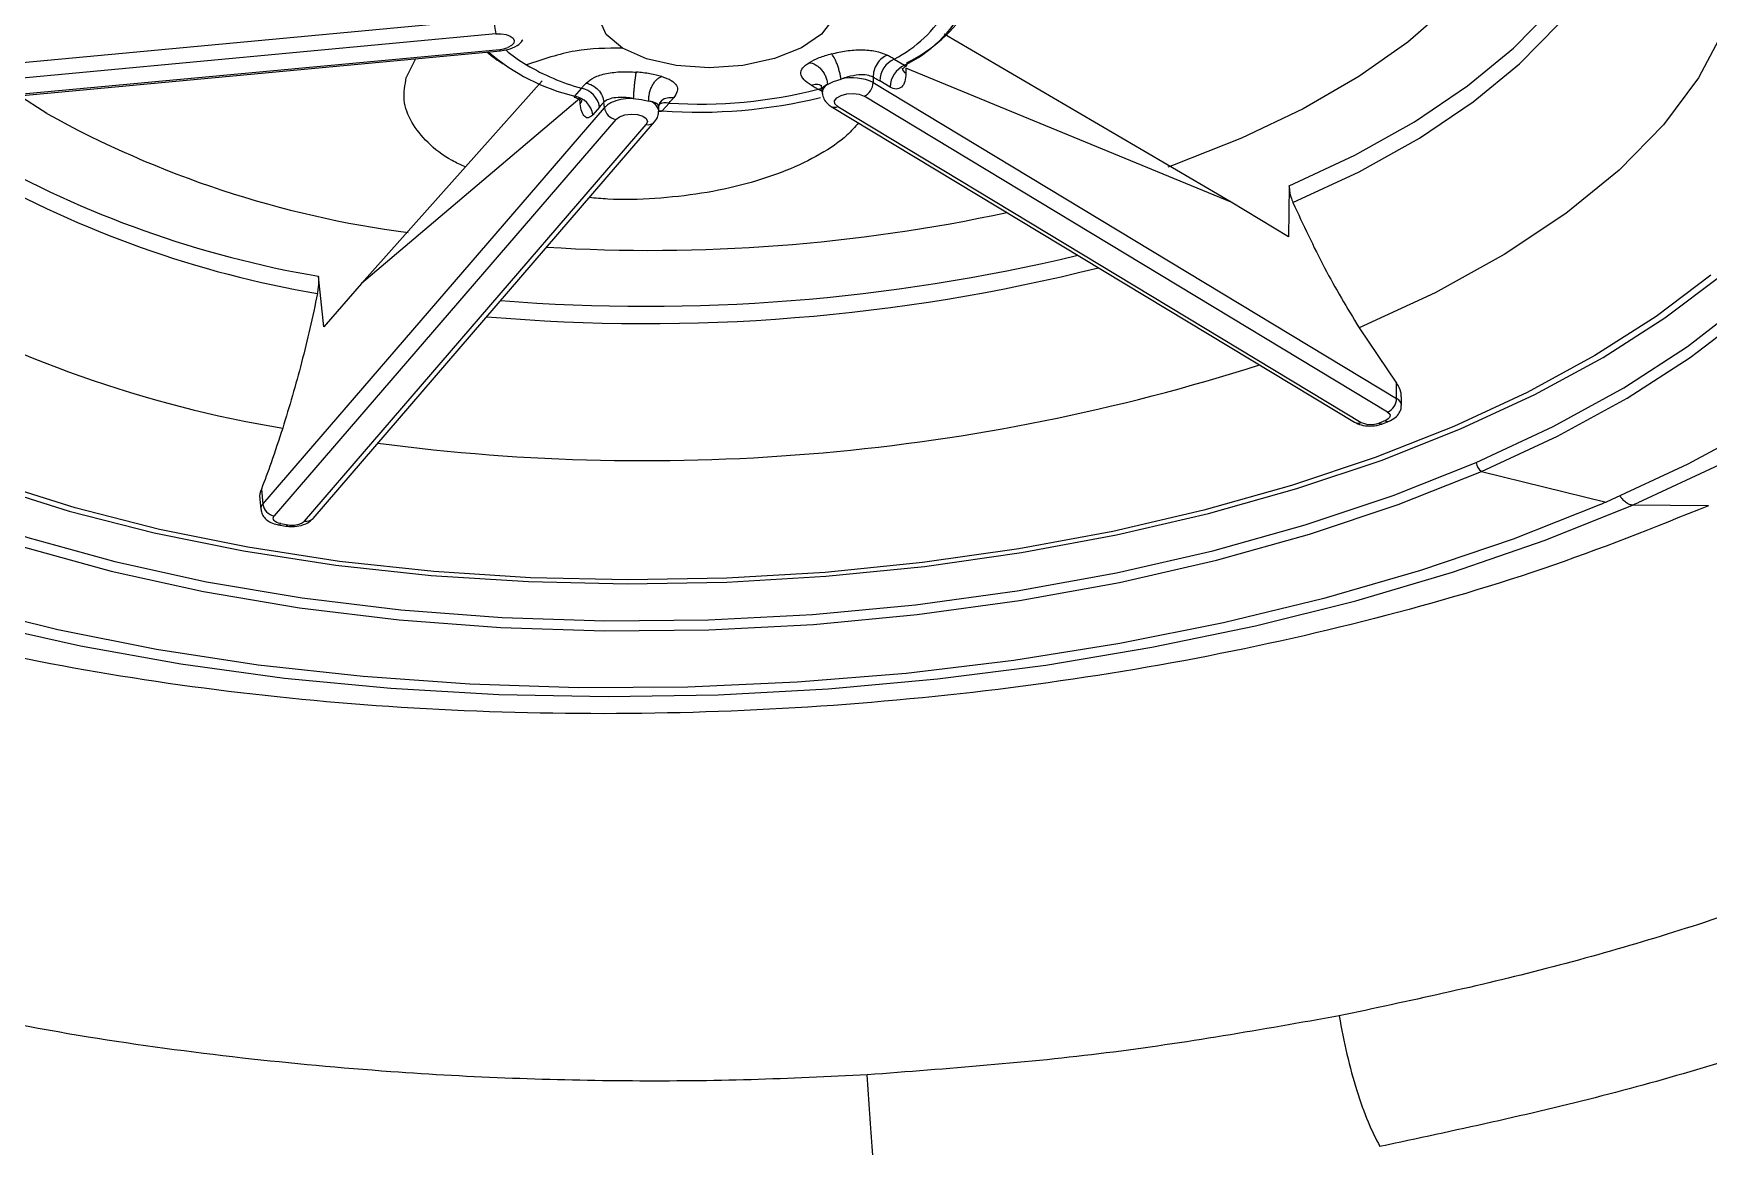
# Model space of a CAD drawing. Extents: x 400 to 501, y 484 to 634.
# Drawn here: x 445.552 to 448.324, y 582.327 to 584.168 of the extents above; entities that cross this region are included whole.
import ezdxf

# ---------------------------------------------------------------- set-up
doc = ezdxf.new("R2010")
doc.units = 0
doc.header["$MEASUREMENT"] = 0
doc.layers.add('DIM', color=3, linetype='Continuous')
doc.layers.add('GEOMETRY', color=3, linetype='Continuous', lineweight=25)

# ---------------------------------------------------------------- blocks, each defined once
blk = doc.blocks.new('2026 GRANDEE')
at = {"layer": 'GEOMETRY', "color": 4}
for p, q in [((-5.5429, -12.7804), (-4.1112, -12.6469)), ((-4.108, -12.6726), (-5.5398, -12.8061)), ((-2.891, -12.9513), (-3.3659, -12.673)), ((-5.5332, -12.8318), (-4.1015, -12.6983)), ((-5.5322, -12.8341), (-4.1004, -12.7006)), ((-2.891, -12.9513), (-3.4292, -12.7292)), ((-3.553, -12.7926), (-2.6867, -13.3152))]:
    blk.add_line(p, q, dxfattribs=at)
at = {"layer": 'GEOMETRY'}
for p, q in [((-4.2408, -12.7137), (-4.2562, -12.7445)), ((-3.4486, -12.7143), (-3.4316, -12.7246)), ((-4.0311, -12.7502), (-4.3305, -13.0855)), ((-3.5592, -12.7563), (-3.5492, -12.7514)), ((-3.5492, -12.7514), (-3.5367, -12.7474)), ((-3.4836, -12.7441), (-3.4836, -12.7532)), ((-3.4555, -12.7607), (-3.4726, -12.7504)), ((-3.4292, -12.7292), (-3.4293, -12.7378)), ((-4.8511, -12.8044), (-4.8992, -12.7733)), ((-3.9693, -12.7795), (-4.3305, -13.0855)), ((-3.9665, -12.7626), (-3.9776, -12.7755)), ((-3.9684, -12.7881), (-3.9693, -12.7795)), ((-3.8806, -12.7794), (-3.8667, -12.781)), ((-3.5682, -12.7681), (-3.5747, -12.7641)), ((-3.5689, -12.7608), (-3.5679, -12.7708)), ((-3.9364, -12.7937), (-3.9475, -12.8066)), ((-3.9283, -12.7947), (-3.9292, -12.7856)), ((-3.8667, -12.781), (-3.8547, -12.7838)), ((-3.8385, -12.7921), (-3.8363, -12.7856)), ((-3.8383, -12.8005), (-3.8382, -12.7907)), ((-3.8326, -12.8001), (-3.8214, -12.7872)), ((-2.7949, -12.9245), (-2.7959, -13.0086)), ((-2.7949, -12.9245), (-2.7949, -12.9239)), ((-2.7959, -13.0086), (-2.891, -12.9513)), ((-4.4015, -13.0737), (-4.4014, -13.0743)), ((-4.3925, -13.1575), (-4.4014, -13.0743)), ((-4.3305, -13.0855), (-4.3925, -13.1575))]:
    blk.add_line(p, q, dxfattribs=at)
at = {"layer": 'GEOMETRY', "ltscale": 16}
for p, q in [((-2.6322, -13.2984), (-3.4986, -12.7758)), ((-3.4836, -12.7532), (-2.6172, -13.2759)), ((-4.4937, -13.4508), (-3.9283, -12.7947)), ((-3.5421, -12.793), (-2.6757, -13.3156)), ((-3.9095, -12.8141), (-4.4748, -13.4703)), ((-4.4248, -13.4787), (-3.8594, -12.8226)), ((-4.4106, -13.4743), (-3.8453, -12.8181)), ((-2.6794, -13.1588), (-2.6172, -13.2507)), ((-2.6172, -13.2759), (-2.6172, -13.2507)), ((-2.6091, -13.2873), (-2.6089, -13.273)), ((-2.6404, -13.3177), (-2.6297, -13.3135)), ((-2.4764, -13.3966), (-2.2706, -13.4473)), ((-4.4986, -13.4426), (-4.4968, -13.4595)), ((-4.4961, -13.4259), (-4.4937, -13.4508)), ((-2.1009, -13.4534), (-2.2265, -13.4522)), ((-4.4682, -13.485), (-4.4558, -13.4871))]:
    blk.add_line(p, q, dxfattribs=at)
at = {"layer": 'GEOMETRY', "color": 4, "flags": 128}
for points in [[(-2.2176, -13.4483), (-2.0822, -13.3851)], [(-2.0973, -13.072), (-2.1876, -13.1402), (-2.289, -13.205), (-2.401, -13.2658), (-2.5225, -13.3222), (-2.6529, -13.3737), (-2.7911, -13.4201), (-2.9361, -13.4609), (-3.087, -13.4959), (-3.2425, -13.5248), (-3.4016, -13.5474), (-3.5632, -13.5636), (-3.726, -13.5732), (-3.889, -13.5762), (-4.0509, -13.5725), (-4.2105, -13.5622), (-4.3668, -13.5454), (-4.5186, -13.5221), (-4.6647, -13.4925), (-4.8042, -13.4569), (-4.936, -13.4155), (-5.0592, -13.3686), (-5.173, -13.3165), (-5.2763, -13.2597)], [(-2.4613, -12.5477), (-2.4729, -12.5631), (-2.5296, -12.626), (-2.5988, -12.6862), (-2.6799, -12.7433), (-2.772, -12.7965), (-2.8741, -12.8453), (-2.9853, -12.8893), (-2.996, -12.8931)], [(-3.5844, -12.5721), (-3.5575, -12.5947), (-3.5456, -12.6204), (-3.5494, -12.6473), (-3.5689, -12.6731), (-3.6023, -12.6958), (-3.647, -12.7135), (-3.6993, -12.7247), (-3.7551, -12.7286), (-3.8097, -12.7249), (-3.8589, -12.7138), (-3.8985, -12.6963)], [(-4.108, -12.6726), (-4.0992, -12.6724), (-4.0909, -12.6737), (-4.0841, -12.6762), (-4.0795, -12.6796), (-4.0776, -12.6837), (-4.0785, -12.688), (-4.0823, -12.692), (-4.0884, -12.6953)], [(-5.2908, -13.2632), (-5.1864, -13.3206), (-5.0717, -13.3732), (-4.9473, -13.4205), (-4.8142, -13.4623), (-4.6734, -13.4982), (-4.5259, -13.5281), (-4.3728, -13.5516), (-4.215, -13.5686), (-4.0539, -13.579), (-3.8905, -13.5827), (-3.726, -13.5797), (-3.5616, -13.57), (-3.3986, -13.5537), (-3.2379, -13.5308), (-3.0809, -13.5016), (-2.9287, -13.4663), (-2.7823, -13.4251), (-2.6428, -13.3783), (-2.5112, -13.3263), (-2.3885, -13.2694), (-2.2755, -13.2081), (-2.1731, -13.1427), (-2.082, -13.0738)], [(-5.4222, -13.4925), (-5.3905, -13.5062), (-5.2542, -13.5595), (-5.1091, -13.6072), (-4.956, -13.6492), (-4.7957, -13.6853), (-4.6293, -13.7151), (-4.4578, -13.7385), (-4.282, -13.7554), (-4.1031, -13.7657), (-3.922, -13.7692), (-3.7399, -13.7661), (-3.5578, -13.7563), (-3.3768, -13.7399), (-3.1979, -13.717), (-3.0223, -13.6876), (-2.8508, -13.652), (-2.6845, -13.6105), (-2.5244, -13.5631), (-2.3715, -13.5102), (-2.2265, -13.4522)]]:
    blk.add_lwpolyline(points, dxfattribs=at)
at = {"layer": 'GEOMETRY', "ltscale": 16, "flags": 128}
for points in [[(-2.4854, -13.3818), (-2.3582, -13.3224), (-2.2413, -13.2583), (-2.1358, -13.1899), (-2.0424, -13.1178), (-1.9618, -13.0426), (-1.8946, -12.9647), (-1.8413, -12.8848), (-1.8024, -12.8034), (-1.7781, -12.7213), (-1.7685, -12.639), (-1.7739, -12.5571), (-1.7941, -12.4763), (-1.829, -12.3971), (-1.8783, -12.3202), (-1.9417, -12.2461), (-2.0186, -12.1754), (-2.1085, -12.1087), (-2.2108, -12.0464)], [(-2.4764, -13.3966), (-2.3511, -13.3382), (-2.2358, -13.2753), (-2.1314, -13.2083), (-2.0385, -13.1377), (-1.9579, -13.064), (-1.8901, -12.9877), (-1.8356, -12.9093), (-1.7949, -12.8296), (-1.7681, -12.7489), (-1.7568, -12.6829)], [(-1.5748, -12.9545), (-1.6217, -13.0119), (-1.7005, -13.0929), (-1.7919, -13.1712), (-1.8953, -13.2462), (-2.01, -13.3175), (-2.1353, -13.3846), (-2.2705, -13.4473)], [(-2.2797, -13.4512), (-2.4245, -13.5085), (-2.5774, -13.5605), (-2.7374, -13.6069), (-2.9036, -13.6474), (-3.075, -13.6816), (-3.2505, -13.7095), (-3.4289, -13.7309), (-3.6093, -13.7456), (-3.7905, -13.7535), (-3.9714, -13.7545), (-4.1509, -13.7488), (-4.3278, -13.7362), (-4.5012, -13.717), (-4.6699, -13.6911), (-4.8329, -13.6588), (-4.9891, -13.6202)], [(-2.6322, -13.2984), (-2.6301, -13.3), (-2.6287, -13.3018), (-2.6281, -13.3037), (-2.6282, -13.3056), (-2.6292, -13.3075), (-2.6309, -13.3094), (-2.6333, -13.311), (-2.6362, -13.3124)], [(-5.2589, -13.3509), (-5.1439, -13.4081), (-5.0182, -13.4599), (-4.8827, -13.5059), (-4.7386, -13.5458), (-4.5868, -13.5792), (-4.4286, -13.6058), (-4.2651, -13.6256), (-4.0977, -13.6383), (-3.9275, -13.6438), (-3.7558, -13.6421), (-3.584, -13.6332), (-3.4134, -13.6172), (-3.2453, -13.5941), (-3.081, -13.5643), (-2.9216, -13.5278), (-2.7684, -13.485), (-2.6227, -13.4362), (-2.4854, -13.3818)], [(-5.2688, -13.3654), (-5.153, -13.423), (-5.0264, -13.4752), (-4.8901, -13.5215), (-4.7449, -13.5617), (-4.5921, -13.5953), (-4.4328, -13.6221), (-4.2683, -13.642), (-4.0996, -13.6548), (-3.9283, -13.6603), (-3.7555, -13.6586), (-3.5825, -13.6497), (-3.4107, -13.6335), (-3.2415, -13.6103), (-3.076, -13.5803), (-2.9155, -13.5436), (-2.7613, -13.5005), (-2.6146, -13.4513), (-2.4764, -13.3966)], [(-4.464, -13.4829), (-4.4675, -13.4821), (-4.4706, -13.4809), (-4.4732, -13.4795), (-4.475, -13.4778), (-4.4762, -13.476), (-4.4765, -13.4741), (-4.4761, -13.4721), (-4.4748, -13.4703)]]:
    blk.add_lwpolyline(points, dxfattribs=at)
at = {"layer": 'GEOMETRY', "flags": 128}
for points in [[(-2.7888, -12.9518), (-2.679, -12.9006), (-2.5793, -12.845), (-2.4906, -12.7853), (-2.4137, -12.7222), (-2.3494, -12.6563), (-2.2982, -12.5881), (-2.2657, -12.5295)], [(-2.0391, -12.5084), (-2.0487, -12.5849), (-2.0749, -12.6656), (-2.1173, -12.7452), (-2.1755, -12.8229), (-2.249, -12.8981), (-2.3371, -12.9699), (-2.4389, -13.0378), (-2.5534, -13.1009), (-2.6794, -13.1588)], [(-3.8985, -12.6963), (-3.9253, -12.6737), (-3.9373, -12.6479), (-3.9334, -12.6211), (-3.914, -12.5952), (-3.8806, -12.5726), (-3.8359, -12.5549), (-3.7835, -12.5436), (-3.7278, -12.5397), (-3.6731, -12.5435), (-3.624, -12.5546), (-3.5844, -12.5721)], [(-2.7949, -12.9239), (-2.6862, -12.8731), (-2.5875, -12.8179), (-2.4997, -12.7588), (-2.4236, -12.6963), (-2.3598, -12.6309), (-2.3091, -12.5634), (-2.2902, -12.5318)], [(-3.5747, -12.7641), (-3.5699, -12.7628), (-3.5687, -12.7626)], [(-3.5421, -12.793), (-3.5467, -12.7885), (-3.5473, -12.7835), (-3.5438, -12.7785), (-3.5367, -12.7745), (-3.5271, -12.772), (-3.5165, -12.7713), (-3.5065, -12.7726), (-3.4986, -12.7758)], [(-3.9095, -12.8141), (-3.9035, -12.8097), (-3.8946, -12.8066), (-3.8842, -12.8053), (-3.8738, -12.8059), (-3.865, -12.8085), (-3.8592, -12.8126), (-3.8572, -12.8175), (-3.8594, -12.8226)], [(-3.8383, -12.7996), (-3.838, -12.7996), (-3.8326, -12.8001)]]:
    blk.add_lwpolyline(points, dxfattribs=at)
at = {"layer": 'GEOMETRY'}
for centre, radius, start, end in [((-3.5476, -12.5226), 0.2158, 297.3078, 329.624), ((-3.5335, -12.5189), 0.2295, 296.3538, 331.3542), ((-3.5353, -12.4975), 0.2473, 295.9453, 328.0463), ((-4.1055, -12.6503), 0.0482, 274.8415, 290.8505), ((-4.0984, -12.6983), 0.00307, 179.4374, 228.6576), ((-3.9385, -12.5242), 0.2324, 228.8229, 239.2666), ((-3.8593, -12.385), 0.3925, 239.7113, 254.149), ((-3.4319, -12.7514), 0.0406, 114.262, 178.6634), ((-3.4149, -12.7616), 0.0406, 114.262, 178.6634), ((-3.5183, -12.8249), 0.0797, 64.1514, 103.2911), ((-3.4251, -12.7281), 0.0105, 187.0923, 246.9356), ((-3.9841, -12.8119), 0.0369, 8.2378, 79.947), ((-3.973, -12.799), 0.0369, 8.2378, 79.947), ((-3.8825, -12.8676), 0.0882, 88.784, 110.4627), ((-3.7729, -11.9502), 0.852, 265.9833, 283.7195), ((-3.5514, -12.7708), 0.0164, 118.1981, 180.6996), ((-3.509, -12.7526), 0.0254, 294.262, 358.6634), ((-4.0356, -11.3336), 1.6818, 240.9938, 262.5628), ((-3.9743, -12.7821), 0.00842, 314.5035, 2.8484), ((-3.9006, -12.8211), 0.0383, 109.4621, 136.3571), ((-3.9055, -12.7914), 0.0231, 188.2378, 259.947), ((-3.8585, -12.8039), 0.0205, 9.5701, 79.3164), ((-3.8264, -12.8123), 0.0257, 78.854, 117.7796), ((-3.5472, -12.7818), 0.0123, 241.2383, 294.4351), ((-3.8562, -12.8079), 0.015, 257.8906, 316.9334), ((-4.1083, -11.3652), 1.7335, 240.4791, 260.2621), ((-4.1089, -11.3805), 1.7468, 240.4855, 260.3045), ((-3.8512, -10.2329), 2.7979, 266.4622, 282.1546), ((-3.8595, -10.0599), 3.0635, 265.4969, 283.49), ((-3.859, -10.0763), 3.0757, 265.0746, 284.0854)]:
    blk.add_arc(centre, radius, start, end, dxfattribs=at)
at = {"layer": 'GEOMETRY', "color": 4}
for centre, radius, start, end in [((-3.9487, -12.6402), 0.1626, 182.3668, 191.4744), ((-3.9585, -12.5053), 0.2567, 230.2541, 237.6756), ((-3.9007, -12.4496), 0.3348, 229.031, 256.7206), ((-3.7708, -11.9952), 0.7936, 266.3452, 284.3094)]:
    blk.add_arc(centre, radius, start, end, dxfattribs=at)
at = {"layer": 'GEOMETRY', "ltscale": 256}
for centre, radius, start, end in [((-4.1399, -11.3817), 1.9695, 240.532, 260.624), ((-3.8634, -10.0196), 3.3592, 262.4731, 287.6667), ((-2.6426, -13.2753), 0.0254, 294.262, 358.6634), ((-2.6227, -13.2883), 0.0136, 3.9827, 66.3208), ((-2.6808, -13.3045), 0.0123, 241.2993, 294.4326), ((-2.6601, -13.2827), 0.0364, 244.6725, 291.4463), ((-3.5927, -10.9089), 2.5868, 291.4481, 291.5743), ((-2.6426, -13.311), 0.007, 232.9564, 288.3239), ((-3.5879, -10.9211), 2.5738, 291.5743, 291.701), ((-2.632, -13.3067), 0.0071, 233.4404, 288.6273), ((-2.4679, -13.3812), 0.0175, 181.8395, 241.0498), ((-4.4858, -13.4586), 0.0111, 135.3497, 184.6492), ((-4.4708, -13.4475), 0.0231, 188.2378, 259.947), ((-3.4048, -10.8119), 2.8691, 293.089, 293.2868), ((-3.3862, -10.7577), 2.9335, 293.2865, 293.4755), ((-4.4679, -13.4803), 0.00471, 268.0641, 326.9211), ((-3.9071, -10.2314), 3.2988, 260.2815, 260.4958), ((-4.4557, -13.4824), 0.00465, 268.8071, 327.5719), ((-4.4452, -13.4453), 0.0402, 260.5162, 290.2004), ((-4.437, -13.4671), 0.0169, 289.4621, 316.3571), ((-4.4215, -13.4642), 0.0149, 257.5418, 317.1611)]:
    blk.add_arc(centre, radius, start, end, dxfattribs=at)
at = {"layer": 'GEOMETRY', "ltscale": 16}
for points, knots in [([(-3.9625, -10.959), (-3.8506, -10.9524), (-3.6272, -10.9392), (-3.2935, -10.9344), (-2.9658, -10.941), (-2.6471, -10.9598), (-2.3406, -10.9908), (-2.049, -11.0338), (-1.7748, -11.0889), (-1.5204, -11.1559), (-1.2878, -11.2346), (-1.0789, -11.3248), (-0.8951, -11.4262), (-0.7378, -11.5384), (-0.6081, -11.6608), (-0.5067, -11.793), (-0.4344, -11.9342), (-0.3918, -12.0836), (-0.3793, -12.2404), (-0.397, -12.4033), (-0.4453, -12.5712), (-0.5242, -12.7425), (-0.6334, -12.9155), (-0.7734, -13.0882), (-0.9412, -13.2592), (-1.0767, -13.3681), (-1.1446, -13.4227)], [0, 0, 0, 0, 0.042105, 0.0841, 0.125995, 0.167802, 0.209534, 0.251197, 0.292795, 0.334326, 0.375788, 0.417176, 0.458492, 0.499741, 0.540935, 0.582095, 0.623249, 0.664432, 0.705685, 0.747055, 0.788588, 0.830329, 0.872314, 0.914575, 0.957134, 1, 1, 1, 1]), ([(-6.2892, -13.5832), (-6.3551, -13.5378), (-6.4865, -13.4473), (-6.6533, -13.3039), (-6.7958, -13.1579), (-6.9116, -13.0101), (-7.0009, -12.8619), (-7.0633, -12.7146), (-7.0988, -12.569), (-7.1072, -12.4261), (-7.0886, -12.2866), (-7.0429, -12.151), (-6.9701, -12.02), (-6.8706, -11.894), (-6.7445, -11.7736), (-6.5923, -11.6593), (-6.4148, -11.5514), (-6.2129, -11.4506), (-5.9881, -11.3574), (-5.742, -11.2723), (-5.4769, -11.1958), (-5.1953, -11.1284), (-4.9, -11.0704), (-4.594, -11.0225), (-4.2807, -10.9841), (-4.0685, -10.9673), (-3.9625, -10.959)], [0, 0, 0, 0, 0.042233, 0.084142, 0.125754, 0.167103, 0.208236, 0.249204, 0.290063, 0.330875, 0.371702, 0.412601, 0.453621, 0.4948, 0.536171, 0.577753, 0.619547, 0.66154, 0.703707, 0.746004, 0.788385, 0.830802, 0.873209, 0.915563, 0.957831, 1, 1, 1, 1]), ([(-4.4031, -13.1023), (-4.4115, -13.1408), (-4.4284, -13.2178), (-4.45, -13.2892), (-4.4608, -13.3249)], [0, 0, 0, 0, 0.500255, 1, 1, 1, 1]), ([(-2.6097, -13.273), (-2.6096, -13.2704), (-2.6092, -13.263), (-2.614, -13.2556), (-2.6172, -13.2507)], [0, 0, 0, 0, 0.349758, 1, 1, 1, 1]), ([(-2.6297, -13.3135), (-2.6261, -13.3117), (-2.6194, -13.3085), (-2.6126, -13.3004), (-2.6091, -13.293), (-2.6095, -13.2886), (-2.6096, -13.2874)], [0, 0, 0, 0, 0.339437, 0.629605, 0.899786, 1, 1, 1, 1]), ([(-4.4608, -13.3249), (-4.4671, -13.3443), (-4.4784, -13.3789), (-4.4907, -13.4116), (-4.4961, -13.4259)], [0, 0, 0, 0, 0.560109, 1, 1, 1, 1]), ([(-2.6867, -13.3152), (-2.6832, -13.3169), (-2.6755, -13.3206), (-2.6612, -13.322), (-2.6488, -13.3206), (-2.6423, -13.3183), (-2.6404, -13.3177)], [0, 0, 0, 0, 0.2565139, 0.5605324, 0.8708858, 1, 1, 1, 1]), ([(-4.4961, -13.4259), (-4.4981, -13.4312), (-4.5001, -13.437), (-4.4985, -13.4421), (-4.4983, -13.4425)], [0, 0, 0, 0, 0.915482, 1, 1, 1, 1]), ([(-2.2478, -13.437), (-2.2465, -13.4387), (-2.2435, -13.4427), (-2.2382, -13.4474), (-2.2322, -13.4511), (-2.2284, -13.4518), (-2.2265, -13.4522)], [0, 0, 0, 0, 0.193806, 0.4625373, 0.7312687, 1, 1, 1, 1]), ([(-4.4965, -13.4595), (-4.4961, -13.4623), (-4.4952, -13.4679), (-4.4898, -13.475), (-4.4823, -13.4807), (-4.4747, -13.4837), (-4.4695, -13.4847), (-4.4681, -13.485)], [0, 0, 0, 0, 0.196832, 0.407921, 0.628186, 0.899176, 1, 1, 1, 1]), ([(-4.4562, -13.487), (-4.4525, -13.4875), (-4.4438, -13.4884), (-4.4295, -13.4863), (-4.4178, -13.4814), (-4.4124, -13.4761), (-4.4106, -13.4743)], [0, 0, 0, 0, 0.221962, 0.515584, 0.838538, 1, 1, 1, 1]), ([(-1.4371, -13.8622), (-1.5018, -13.8952), (-1.6285, -13.9597), (-1.83, -14.0449), (-2.073, -14.1342), (-2.3637, -14.2231), (-2.597, -14.273), (-2.7125, -14.2977)], [0, 0, 0, 0, 0.17514, 0.342862, 0.503123, 0.7541, 1, 1, 1, 1]), ([(-1.2868, -14.0535), (-1.387, -14.1031), (-1.587, -14.2022), (-1.9212, -14.3273), (-2.2728, -14.4345), (-2.5211, -14.4874), (-2.6449, -14.5137)], [0, 0, 0, 0, 0.252047, 0.502936, 0.752271, 1, 1, 1, 1]), ([(-3.4932, -14.3951), (-3.5573, -14.3982), (-3.6868, -14.4045), (-3.8831, -14.4063), (-4.0821, -14.402), (-4.2981, -14.3902), (-4.5332, -14.3684), (-4.7894, -14.3342), (-4.9585, -14.3012), (-5.0454, -14.2842)], [0, 0, 0, 0, 0.121076, 0.244374, 0.369883, 0.497586, 0.655555, 0.823044, 1, 1, 1, 1]), ([(-2.7125, -14.2977), (-2.8401, -14.3202), (-3.0959, -14.3654), (-3.3606, -14.3851), (-3.4932, -14.3951)], [0, 0, 0, 0, 0.499071, 1, 1, 1, 1]), ([(-2.7124, -14.2976), (-2.7083, -14.319), (-2.7001, -14.3617), (-2.6834, -14.4219), (-2.6646, -14.4754), (-2.6514, -14.5009), (-2.6449, -14.5137)], [0, 0, 0, 0, 0.249999, 0.5, 0.750001, 1, 1, 1, 1]), ([(-3.4757, -14.6174), (-3.4771, -14.604), (-3.4801, -14.5772), (-3.4848, -14.522), (-3.4893, -14.4602), (-3.4919, -14.4168), (-3.4932, -14.3951)], [0, 0, 0, 0, 0.2499993, 0.5, 0.7500007, 1, 1, 1, 1]), ([(-3.4757, -14.6174), (-3.6159, -14.6231), (-3.8968, -14.6345), (-4.3167, -14.6172), (-4.7312, -14.5768), (-4.995, -14.5279), (-5.1273, -14.5034)], [0, 0, 0, 0, 0.248581, 0.497681, 0.747938, 1, 1, 1, 1])]:
    blk.add_open_spline(points, degree=3, knots=knots, dxfattribs=at)
at = {"layer": 'GEOMETRY'}
for points, knots in [([(-4.1004, -12.7006), (-4.0964, -12.7), (-4.0862, -12.6986), (-4.0739, -12.6928), (-4.0655, -12.6867), (-4.0637, -12.6826), (-4.0635, -12.6823)], [0, 0, 0, 0, 0.269164, 0.673515, 0.976044, 1, 1, 1, 1]), ([(-3.8985, -12.6963), (-3.9243, -12.6963), (-3.9761, -12.6964), (-4.0302, -12.7147), (-4.0573, -12.7239)], [0, 0, 0, 0, 0.5, 1, 1, 1, 1]), ([(-3.5862, -12.7573), (-3.5905, -12.7544), (-3.5996, -12.7483), (-3.6041, -12.7385), (-3.602, -12.7291), (-3.5935, -12.7231), (-3.5894, -12.7203)], [0, 0, 0, 0, 0.24267, 0.504171, 0.763958, 1, 1, 1, 1]), ([(-3.5526, -12.7057), (-3.5599, -12.7079), (-3.5744, -12.7122), (-3.5844, -12.7176), (-3.5894, -12.7203)], [0, 0, 0, 0, 0.5006008, 1, 1, 1, 1]), ([(-3.5894, -12.7203), (-3.5878, -12.7205), (-3.5843, -12.7211), (-3.5789, -12.7235), (-3.5736, -12.7271), (-3.5687, -12.732), (-3.5646, -12.7379), (-3.5616, -12.7441), (-3.5597, -12.7504), (-3.5594, -12.7543), (-3.5592, -12.7563)], [0, 0, 0, 0, 0.114901, 0.23804, 0.367358, 0.5, 0.632643, 0.76196, 0.885099, 1, 1, 1, 1]), ([(-3.5526, -12.7057), (-3.5444, -12.7038), (-3.5278, -12.7), (-3.5025, -12.6985), (-3.4787, -12.7003), (-3.4666, -12.7052), (-3.4605, -12.7076)], [0, 0, 0, 0, 0.2426004, 0.4901139, 0.7425983, 1, 1, 1, 1]), ([(-3.5367, -12.7474), (-3.537, -12.7455), (-3.5376, -12.7416), (-3.5391, -12.7352), (-3.5411, -12.7285), (-3.5433, -12.722), (-3.5458, -12.7161), (-3.5483, -12.7113), (-3.5506, -12.7078), (-3.552, -12.7064), (-3.5526, -12.7057)], [0, 0, 0, 0, 0.1149, 0.238039, 0.367356, 0.499999, 0.632642, 0.761959, 0.885099, 1, 1, 1, 1]), ([(-3.4605, -12.7076), (-3.4635, -12.7092), (-3.4698, -12.7125), (-3.4776, -12.7219), (-3.4828, -12.7331), (-3.4833, -12.7405), (-3.4836, -12.7441)], [0, 0, 0, 0, 0.24087, 0.5, 0.75913, 1, 1, 1, 1]), ([(-3.4486, -12.7143), (-3.4509, -12.713), (-3.4548, -12.7107), (-3.4588, -12.7086), (-3.4605, -12.7076)], [0, 0, 0, 0, 0.560034, 1, 1, 1, 1]), ([(-3.4316, -12.7246), (-3.4311, -12.7253), (-3.4305, -12.7264), (-3.4295, -12.7263), (-3.4288, -12.7259), (-3.4282, -12.7249), (-3.4277, -12.7235), (-3.4273, -12.7218), (-3.4272, -12.7205), (-3.4271, -12.7198)], [0, 0, 0, 0, 0.285868, 0.41743, 0.542191, 0.661327, 0.776245, 0.888554, 1, 1, 1, 1]), ([(-4.1584, -12.8928), (-4.1659, -12.8894), (-4.1912, -12.8778), (-4.2222, -12.8527), (-4.2495, -12.819), (-4.2629, -12.7822), (-4.2584, -12.757), (-4.2562, -12.7445)], [0, 0, 0, 0, 0.094353, 0.317246, 0.542364, 0.771225, 1, 1, 1, 1]), ([(-3.9586, -12.7541), (-3.9545, -12.7508), (-3.946, -12.7439), (-3.9254, -12.7375), (-3.9011, -12.7347), (-3.8838, -12.7355), (-3.8757, -12.7359)], [0, 0, 0, 0, 0.2428766, 0.5046243, 0.7662114, 1, 1, 1, 1]), ([(-3.8757, -12.7359), (-3.8759, -12.7366), (-3.8763, -12.7381), (-3.877, -12.742), (-3.8777, -12.7471), (-3.8785, -12.7533), (-3.8792, -12.7601), (-3.8798, -12.767), (-3.8803, -12.7736), (-3.8805, -12.7775), (-3.8806, -12.7794)], [0, 0, 0, 0, 0.1149, 0.238038, 0.367355, 0.499998, 0.632641, 0.761959, 0.885099, 1, 1, 1, 1]), ([(-3.8333, -12.743), (-3.8396, -12.7414), (-3.8522, -12.7381), (-3.8678, -12.7366), (-3.8757, -12.7359)], [0, 0, 0, 0, 0.500601, 1, 1, 1, 1]), ([(-3.8547, -12.7838), (-3.8547, -12.7819), (-3.8549, -12.7779), (-3.854, -12.7714), (-3.8521, -12.7647), (-3.8493, -12.7582), (-3.8457, -12.7525), (-3.8417, -12.748), (-3.8375, -12.7447), (-3.8347, -12.7436), (-3.8333, -12.743)], [0, 0, 0, 0, 0.114901, 0.238041, 0.367358, 0.500002, 0.632645, 0.761962, 0.885101, 1, 1, 1, 1]), ([(-3.8333, -12.743), (-3.8277, -12.7451), (-3.8164, -12.7492), (-3.8082, -12.7577), (-3.8061, -12.7674), (-3.8114, -12.7748), (-3.814, -12.7786)], [0, 0, 0, 0, 0.242602, 0.490116, 0.7426, 1, 1, 1, 1]), ([(-3.4836, -12.7441), (-3.4868, -12.7429), (-3.4934, -12.7403), (-3.508, -12.7402), (-3.5233, -12.7428), (-3.533, -12.7461), (-3.5367, -12.7474)], [0, 0, 0, 0, 0.2349836, 0.4909395, 0.8064369, 1, 1, 1, 1]), ([(-3.4836, -12.7441), (-3.4815, -12.7452), (-3.4779, -12.7472), (-3.4742, -12.7494), (-3.4726, -12.7504)], [0, 0, 0, 0, 0.559995, 1, 1, 1, 1]), ([(-3.4293, -12.7378), (-3.4296, -12.7426), (-3.4304, -12.7523), (-3.4364, -12.7615), (-3.4452, -12.7652), (-3.4521, -12.7622), (-3.4555, -12.7607)], [0, 0, 0, 0, 0.2481356, 0.4969606, 0.746591, 1, 1, 1, 1]), ([(-3.4352, -12.7299), (-3.4352, -12.73), (-3.435, -12.7303), (-3.4339, -12.7289), (-3.4309, -12.7271), (-3.4289, -12.7259)], [0, 0, 0, 0, 0.025818, 0.363208, 1, 1, 1, 1]), ([(-3.9784, -12.7772), (-3.9752, -12.7783), (-3.9703, -12.7799), (-3.9676, -12.7816), (-3.9672, -12.781), (-3.9671, -12.7809)], [0, 0, 0, 0, 0.602594, 0.924821, 1, 1, 1, 1]), ([(-3.9782, -12.7773), (-3.9782, -12.7773), (-3.978, -12.7775), (-3.9777, -12.7773), (-3.9776, -12.7762), (-3.9776, -12.7755)], [0, 0, 0, 0, 0.101276, 0.384999, 1, 1, 1, 1]), ([(-3.9586, -12.7541), (-3.9601, -12.7556), (-3.9627, -12.7584), (-3.9654, -12.7613), (-3.9665, -12.7626)], [0, 0, 0, 0, 0.559958, 1, 1, 1, 1]), ([(-3.9586, -12.7541), (-3.9551, -12.7551), (-3.9478, -12.7571), (-3.9382, -12.7649), (-3.9312, -12.7749), (-3.9298, -12.7821), (-3.9292, -12.7856)], [0, 0, 0, 0, 0.24087, 0.5, 0.75913, 1, 1, 1, 1]), ([(-3.8806, -12.7794), (-3.8845, -12.7789), (-3.8946, -12.7775), (-3.9092, -12.7777), (-3.9221, -12.7803), (-3.9269, -12.7839), (-3.9292, -12.7856)], [0, 0, 0, 0, 0.192829, 0.503679, 0.762726, 1, 1, 1, 1]), ([(-3.814, -12.7786), (-3.8175, -12.7784), (-3.8247, -12.7781), (-3.8325, -12.7812), (-3.8352, -12.7849), (-3.8359, -12.7859)], [0, 0, 0, 0, 0.404577, 0.839826, 1, 1, 1, 1]), ([(-3.8214, -12.7872), (-3.82, -12.7855), (-3.8176, -12.7826), (-3.8151, -12.7798), (-3.814, -12.7786)], [0, 0, 0, 0, 0.560033, 1, 1, 1, 1]), ([(-3.5862, -12.7573), (-3.5831, -12.7564), (-3.5768, -12.7547), (-3.5716, -12.757), (-3.569, -12.7581)], [0, 0, 0, 0, 0.499072, 1, 1, 1, 1]), ([(-3.5862, -12.7573), (-3.584, -12.7586), (-3.5802, -12.7608), (-3.5764, -12.7631), (-3.5747, -12.7641)], [0, 0, 0, 0, 0.559959, 1, 1, 1, 1]), ([(-3.5692, -12.7586), (-3.5694, -12.7587), (-3.5698, -12.7589), (-3.5689, -12.763), (-3.5684, -12.7655)], [0, 0, 0, 0, 0.3975387, 1, 1, 1, 1]), ([(-3.5592, -12.7563), (-3.5613, -12.7573), (-3.5668, -12.76), (-3.5678, -12.763), (-3.5685, -12.7648)], [0, 0, 0, 0, 0.382832, 1, 1, 1, 1]), ([(-3.5676, -12.7712), (-3.567, -12.7743), (-3.5656, -12.7807), (-3.5599, -12.7879), (-3.5551, -12.7911), (-3.553, -12.7926)], [0, 0, 0, 0, 0.351387, 0.71008, 1, 1, 1, 1]), ([(-3.9475, -12.8066), (-3.9499, -12.8086), (-3.9545, -12.8127), (-3.9611, -12.8104), (-3.9662, -12.8022), (-3.9677, -12.7928), (-3.9684, -12.7881)], [0, 0, 0, 0, 0.253809, 0.50482, 0.753656, 1, 1, 1, 1]), ([(-3.9364, -12.7937), (-3.9351, -12.7921), (-3.9327, -12.7894), (-3.9303, -12.7868), (-3.9292, -12.7856)], [0, 0, 0, 0, 0.559995, 1, 1, 1, 1]), ([(-3.839, -12.792), (-3.8391, -12.7914), (-3.8393, -12.7887), (-3.8449, -12.786), (-3.852, -12.7844), (-3.8547, -12.7838)], [0, 0, 0, 0, 0.1595089, 0.6804151, 1, 1, 1, 1]), ([(-3.8453, -12.8181), (-3.843, -12.8151), (-3.8392, -12.8099), (-3.8388, -12.8033), (-3.8387, -12.8005)], [0, 0, 0, 0, 0.57653, 1, 1, 1, 1]), ([(-3.8326, -12.8001), (-3.8339, -12.8006), (-3.8359, -12.8013), (-3.8377, -12.8013), (-3.8382, -12.8011), (-3.8382, -12.8011)], [0, 0, 0, 0, 0.661753, 0.966305, 1, 1, 1, 1]), ([(-3.5079, -12.8198), (-3.5138, -12.8267), (-3.5297, -12.8453), (-3.5701, -12.8724), (-3.6266, -12.8998), (-3.6931, -12.9218), (-3.7668, -12.9377), (-3.8444, -12.9458), (-3.9078, -12.9478), (-3.9431, -12.9444), (-3.9532, -12.9435)], [0, 0, 0, 0, 0.083856, 0.22536, 0.366529, 0.510151, 0.654276, 0.798375, 0.942108, 1, 1, 1, 1]), ([(-2.7949, -12.9245), (-2.7947, -12.9278), (-2.7944, -12.9337), (-2.7922, -12.9431), (-2.79, -12.9487), (-2.7888, -12.9518)], [0, 0, 0, 0, 0.374292, 0.655895, 1, 1, 1, 1]), ([(-2.7888, -12.9518), (-2.7718, -12.9882), (-2.7383, -13.0605), (-2.6989, -13.1262), (-2.6794, -13.1588)], [0, 0, 0, 0, 0.5047, 1, 1, 1, 1]), ([(-4.4031, -13.1023), (-4.4025, -13.0991), (-4.4015, -13.0931), (-4.4009, -13.0835), (-4.4012, -13.0776), (-4.4014, -13.0743)], [0, 0, 0, 0, 0.34409, 0.625688, 1, 1, 1, 1])]:
    blk.add_open_spline(points, degree=3, knots=knots, dxfattribs=at)
at = {"layer": 'GEOMETRY', "ltscale": 16}
blk.add_open_spline([(-2.1009, -13.4534), (-2.1907, -13.4894), (-2.3702, -13.5614), (-2.6705, -13.6479), (-2.9871, -13.7169), (-3.3173, -13.7656), (-3.6546, -13.7938), (-3.9935, -13.8007), (-4.3282, -13.7863), (-4.6529, -13.7507), (-4.9622, -13.6948), (-5.25, -13.6191), (-5.5145, -13.5263), (-5.6646, -13.4507), (-5.7396, -13.4129)], degree=3, dxfattribs=at)

msp = doc.modelspace()

# ---------------------------------------------------------------- block references
at = {"layer": 'DIM'}
msp.add_blockref('2026 GRANDEE', (450.4248, 596.8403), dxfattribs=at)

doc.saveas('drawing.dxf')
